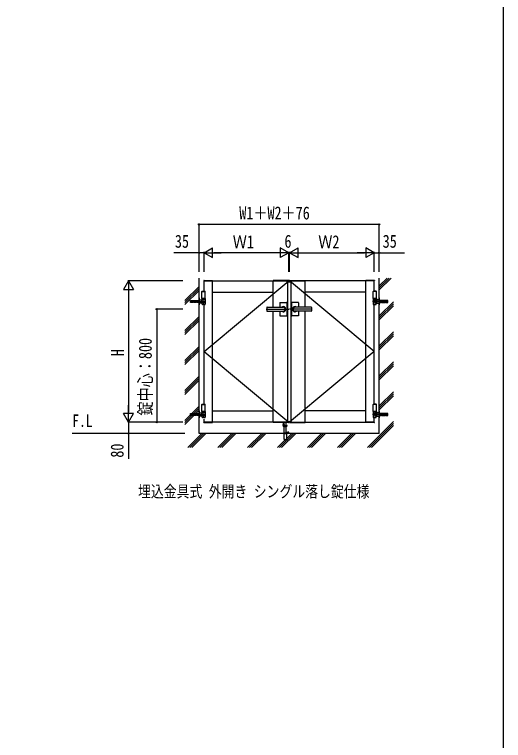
# Model space of a CAD drawing. Units: millimetres, scale not verified. Extents: x -1312 to 1312, y -2119 to 2123.
# Drawn here: x 620 to 1312, y -20 to 1008 of the extents above; entities that cross this region are included whole.
import ezdxf
from ezdxf.enums import TextEntityAlignment as Align

# ---------------------------------------------------------------- set-up
doc = ezdxf.new("R2010")
doc.units = ezdxf.units.MM
doc.header["$LTSCALE"] = 10
for name, color, linetype in [('0-1_USER1', 3, 'Continuous'), ('0-6_YKK_A1', 4, 'Continuous'), ('0-7_YKK_D', 6, 'Continuous'), ('0-8_YKK_ZWAK', 7, 'Continuous'), ('0-9_YSS_K', 3, 'Continuous')]:
    doc.layers.add(name, color=color, linetype=linetype)
doc.styles.add('ＭＳ ゴシック', font='')
doc.styles.get('ＭＳ ゴシック').set_extended_font_data('MS Gothic')

msp = doc.modelspace()

# ---------------------------------------------------------------- linework, layer by layer
at = {"layer": '0-6_YKK_A1'}
for p, q in [((888.23, 631.65), (888.2, 631.14)), ((888.2, 631.14), (900.4, 631.14)), ((888.3, 616.74), (888.3, 631.14)), ((888.3, 531.14), (1008.3, 631.14)), ((888.43, 631.84), (900.17, 631.84)), ((900.3, 431.14), (900.3, 631.14)), ((900.37, 631.65), (900.4, 631.14)), ((986.23, 631.65), (986.2, 631.14)), ((1008.4, 631.14), (986.2, 631.14)), ((986.3, 594.04), (986.3, 631.14)), ((1008.17, 631.84), (986.43, 631.84)), ((1006.12, 630.04), (1006.16, 630.85)), ((1006.12, 630.04), (1011.68, 630.04)), ((1011.44, 631.04), (1006.36, 631.04)), ((1006.5, 630.04), (1006.5, 432.24)), ((1008.37, 631.65), (1008.4, 631.14)), ((1009.43, 631.65), (1009.4, 631.14)), ((1009.4, 631.14), (1031.6, 631.14)), ((1129.5, 531.14), (1009.5, 631.14)), ((1009.63, 631.84), (1031.37, 631.84)), ((1011.3, 630.04), (1011.3, 432.24)), ((1011.68, 630.04), (1011.64, 630.85)), ((1031.5, 594.04), (1031.5, 631.14)), ((1031.57, 631.65), (1031.6, 631.14)), ((1117.43, 631.65), (1117.4, 631.14)), ((1129.6, 631.14), (1117.4, 631.14)), ((1117.5, 431.14), (1117.5, 631.14)), ((1129.37, 631.84), (1117.63, 631.84)), ((1129.5, 616.74), (1129.5, 631.14)), ((1129.57, 631.65), (1129.6, 631.14)), ((885.8, 616.74), (885.4, 616.34)), ((885.4, 606.14), (885.4, 616.34)), ((885.4, 616.34), (890, 616.34)), ((885.4, 616.14), (890, 616.14)), ((885.8, 616.74), (889.6, 616.74)), ((889.6, 616.74), (890, 616.34)), ((890, 606.14), (890, 616.34)), ((900.3, 615.14), (986.3, 615.14)), ((1117.5, 615.14), (1031.5, 615.14)), ((1128.2, 616.74), (1127.8, 616.34)), ((1132.4, 616.34), (1127.8, 616.34)), ((1127.8, 606.14), (1127.8, 616.34)), ((1132.4, 616.14), (1127.8, 616.14)), ((1132, 616.74), (1128.2, 616.74)), ((1132, 616.74), (1132.4, 616.34)), ((1132.4, 606.14), (1132.4, 616.34)), ((868.9, 602.14), (890.9, 602.14)), ((869.3, 602.65), (872.5, 602.65)), ((872.5, 601.63), (869.3, 601.63)), ((872.5, 600.79), (869.3, 600.79)), ((872.5, 600.79), (872.5, 603.49)), ((872.5, 603.34), (873.5, 603.34)), ((873.5, 600.94), (872.5, 600.94)), ((873.5, 600.79), (873.5, 603.49)), ((873.5, 603.49), (877.1, 603.49)), ((873.5, 602.65), (877.1, 602.65)), ((877.1, 601.63), (873.5, 601.63)), ((877.1, 600.79), (873.5, 600.79)), ((877.1, 600.79), (877.1, 603.49)), ((877.1, 603.34), (878.1, 603.34)), ((878.1, 600.94), (877.1, 600.94)), ((878.1, 603.49), (878.1, 600.79)), ((878.1, 603.49), (881.3, 603.49)), ((878.1, 602.65), (881.3, 602.65)), ((881.3, 601.63), (878.1, 601.63)), ((881.3, 600.79), (878.1, 600.79)), ((885.4, 606.14), (890, 606.14)), ((885.4, 606.14), (885.4, 605.54)), ((885.5, 598.14), (885.5, 605.54)), ((888.3, 456.74), (888.3, 597.54)), ((889.9, 605.54), (889.9, 598.14)), ((890, 606.14), (890, 605.54)), ((995.5, 600.34), (995.5, 594.04)), ((995.9, 600.74), (1005.1, 600.74)), ((1005.5, 600.34), (1005.5, 591.14)), ((1012.3, 600.34), (1012.3, 591.14)), ((1021.9, 600.74), (1012.7, 600.74)), ((1022.3, 600.34), (1022.3, 594.04)), ((1148.9, 602.14), (1126.9, 602.14)), ((1132.4, 606.14), (1127.8, 606.14)), ((1127.8, 606.14), (1127.8, 605.54)), ((1127.9, 605.54), (1127.9, 598.14)), ((1129.5, 456.74), (1129.5, 597.54)), ((1132.3, 598.14), (1132.3, 605.54)), ((1132.4, 606.14), (1132.4, 605.54)), ((1139.7, 603.49), (1136.5, 603.49)), ((1139.7, 602.65), (1136.5, 602.65)), ((1136.5, 601.63), (1139.7, 601.63)), ((1136.5, 600.79), (1139.7, 600.79)), ((1139.7, 603.49), (1139.7, 600.79)), ((1140.7, 603.34), (1139.7, 603.34)), ((1139.7, 600.94), (1140.7, 600.94)), ((1140.7, 600.79), (1140.7, 603.49)), ((1144.3, 603.49), (1140.7, 603.49)), ((1144.3, 602.65), (1140.7, 602.65)), ((1140.7, 601.63), (1144.3, 601.63)), ((1140.7, 600.79), (1144.3, 600.79)), ((1144.3, 600.79), (1144.3, 603.49)), ((1145.3, 603.34), (1144.3, 603.34)), ((1144.3, 600.94), (1145.3, 600.94)), ((1145.3, 600.79), (1145.3, 603.49)), ((1148.5, 602.65), (1145.3, 602.65)), ((1145.3, 601.63), (1148.5, 601.63)), ((1145.3, 600.79), (1148.5, 600.79)), ((976.25, 591.14), (1008.3, 591.14)), ((977.3, 593.64), (977.3, 588.64)), ((977.7, 594.04), (1000.5, 594.04)), ((977.7, 593.94), (1000.5, 593.94)), ((977.7, 588.34), (1000.5, 588.34)), ((977.7, 588.24), (1000.5, 588.24)), ((986.3, 431.14), (986.3, 588.24)), ((995.5, 588.24), (995.5, 581.94)), ((1005.5, 591.14), (1005.5, 581.94)), ((1041.55, 591.14), (1009.5, 591.14)), ((1012.3, 591.14), (1012.3, 581.94)), ((1040.1, 594.04), (1017.3, 594.04)), ((1040.1, 593.94), (1017.3, 593.94)), ((1040.1, 588.34), (1017.3, 588.34)), ((1040.1, 588.24), (1017.3, 588.24)), ((1022.3, 588.24), (1022.3, 581.94)), ((1031.5, 431.14), (1031.5, 588.24)), ((1040.5, 593.64), (1040.5, 588.64)), ((995.9, 581.54), (1005.1, 581.54)), ((1021.9, 581.54), (1012.7, 581.54)), ((888.3, 531.14), (1008.3, 431.14)), ((1129.5, 531.14), (1009.5, 431.14)), ((885.8, 456.74), (885.4, 456.34)), ((885.4, 446.14), (885.4, 456.34)), ((885.4, 456.34), (890, 456.34)), ((885.4, 456.14), (890, 456.14)), ((885.8, 456.74), (889.6, 456.74)), ((889.6, 456.74), (890, 456.34)), ((890, 446.14), (890, 456.34)), ((1128.2, 456.74), (1127.8, 456.34)), ((1132.4, 456.34), (1127.8, 456.34)), ((1127.8, 446.14), (1127.8, 456.34)), ((1132.4, 456.14), (1127.8, 456.14)), ((1132, 456.74), (1128.2, 456.74)), ((1132, 456.74), (1132.4, 456.34)), ((1132.4, 446.14), (1132.4, 456.34)), ((868.9, 442.14), (890.9, 442.14)), ((869.3, 442.65), (872.5, 442.65)), ((872.5, 440.79), (872.5, 443.49)), ((872.5, 443.34), (873.5, 443.34)), ((873.5, 440.79), (873.5, 443.49)), ((873.5, 443.49), (877.1, 443.49)), ((873.5, 442.65), (877.1, 442.65)), ((877.1, 440.79), (877.1, 443.49)), ((877.1, 443.34), (878.1, 443.34)), ((878.1, 443.49), (878.1, 440.79)), ((878.1, 443.49), (881.3, 443.49)), ((878.1, 442.65), (881.3, 442.65)), ((885.4, 446.14), (890, 446.14)), ((885.4, 446.14), (885.4, 445.54)), ((885.5, 438.14), (885.5, 445.54)), ((889.9, 445.54), (889.9, 438.14)), ((890, 446.14), (890, 445.54)), ((900.3, 447.14), (986.3, 447.14)), ((1117.5, 447.14), (1031.5, 447.14)), ((1148.9, 442.14), (1126.9, 442.14)), ((1132.4, 446.14), (1127.8, 446.14)), ((1127.8, 446.14), (1127.8, 445.54)), ((1127.9, 445.54), (1127.9, 438.14)), ((1132.3, 438.14), (1132.3, 445.54)), ((1132.4, 446.14), (1132.4, 445.54)), ((1139.7, 443.49), (1136.5, 443.49)), ((1139.7, 442.65), (1136.5, 442.65)), ((1139.7, 443.49), (1139.7, 440.79)), ((1140.7, 443.34), (1139.7, 443.34)), ((1140.7, 440.79), (1140.7, 443.49)), ((1144.3, 443.49), (1140.7, 443.49)), ((1144.3, 442.65), (1140.7, 442.65)), ((1144.3, 440.79), (1144.3, 443.49)), ((1145.3, 443.34), (1144.3, 443.34)), ((1145.3, 440.79), (1145.3, 443.49)), ((1148.5, 442.65), (1145.3, 442.65)), ((872.5, 441.63), (869.3, 441.63)), ((872.5, 440.79), (869.3, 440.79)), ((873.5, 440.94), (872.5, 440.94)), ((877.1, 441.63), (873.5, 441.63)), ((877.1, 440.79), (873.5, 440.79)), ((878.1, 440.94), (877.1, 440.94)), ((881.3, 441.63), (878.1, 441.63)), ((881.3, 440.79), (878.1, 440.79)), ((1006.12, 432.24), (1011.68, 432.24)), ((1006.12, 432.24), (1006.16, 431.43)), ((1011.68, 432.24), (1011.64, 431.43)), ((1136.5, 441.63), (1139.7, 441.63)), ((1136.5, 440.79), (1139.7, 440.79)), ((1139.7, 440.94), (1140.7, 440.94)), ((1140.7, 441.63), (1144.3, 441.63)), ((1140.7, 440.79), (1144.3, 440.79)), ((1144.3, 440.94), (1145.3, 440.94)), ((1145.3, 441.63), (1148.5, 441.63)), ((1145.3, 440.79), (1148.5, 440.79)), ((888.2, 431.14), (900.4, 431.14)), ((888.23, 430.63), (888.2, 431.14)), ((888.43, 430.44), (900.17, 430.44)), ((900.37, 430.63), (900.4, 431.14)), ((1008.4, 431.14), (986.2, 431.14)), ((986.23, 430.63), (986.2, 431.14)), ((1008.17, 430.44), (986.43, 430.44)), ((1000.3, 428.04), (1000.2, 428.01)), ((1000.3, 426.64), (1000.2, 426.67)), ((1000.3, 430.44), (1000.3, 425.74)), ((1000.8, 425.74), (1000.8, 430.44)), ((1000.8, 428.14), (1001.5, 428.14)), ((1000.8, 428.04), (1000.8, 428.14)), ((1004.77, 425.74), (1000.8, 425.74)), ((1000.8, 425.24), (1004.9, 425.24)), ((1001.6, 428.04), (1001.6, 426.34)), ((1002, 426.14), (1002, 430.44)), ((1002, 415.74), (1002, 425.04)), ((1004.6, 426.14), (1004.6, 430.44)), ((1004.6, 415.74), (1004.6, 425.04)), ((1004.67, 425.04), (1004.67, 425.24)), ((1005.86, 426.37), (1004.77, 425.74)), ((1004.85, 425.24), (1004.85, 425.79)), ((1004.9, 425.24), (1006.11, 425.94)), ((1006.11, 425.94), (1005.86, 426.37)), ((1011.44, 431.24), (1006.36, 431.24)), ((1008.37, 430.63), (1008.4, 431.14)), ((1009.4, 431.14), (1031.6, 431.14)), ((1009.43, 430.63), (1009.4, 431.14)), ((1009.63, 430.44), (1031.37, 430.44)), ((1031.57, 430.63), (1031.6, 431.14)), ((1129.6, 431.14), (1117.4, 431.14)), ((1117.43, 430.63), (1117.4, 431.14)), ((1129.37, 430.44), (1117.63, 430.44)), ((1129.57, 430.63), (1129.6, 431.14)), ((1000.7, 415.31), (1000.7, 415.14)), ((1000.7, 415.14), (1005.9, 415.14)), ((1001.5, 415.74), (1000.83, 415.49)), ((1001.45, 415.14), (1001.45, 407.73)), ((1005.1, 415.74), (1001.5, 415.74)), ((1001.7, 416.64), (1001.7, 415.84)), ((1002, 416.64), (1001.7, 416.64)), ((1002, 415.84), (1001.7, 415.84)), ((1001.84, 415.14), (1004.76, 415.14)), ((1007.2, 416.74), (1004.6, 416.74)), ((1007.2, 415.74), (1004.6, 415.74)), ((1005.1, 415.74), (1005.77, 415.49)), ((1005.15, 415.14), (1005.15, 407.73)), ((1005.9, 415.31), (1005.9, 415.14)), ((1007.2, 415.54), (1008.1, 415.54)), ((1008.1, 416.94), (1008.1, 415.54)), ((1008.2, 415.64), (1008.2, 416.84)), ((1001.45, 407.73), (1002.43, 406.04)), ((1004, 405.94), (1002.6, 405.94)), ((1005.15, 407.73), (1004.17, 406.04))]:
    msp.add_line(p, q, dxfattribs=at)
for points in [[(888.3, 631.14), (1008.3, 631.14), (1008.3, 631.04)], [(1129.5, 631.14), (1009.5, 631.14), (1009.5, 631.04)], [(869.3, 600.79), (869.3, 603.49), (872.5, 603.49)], [(890, 606.14), (888.3, 606.14), (885.4, 606.14)], [(885.4, 605.54), (888.3, 605.54), (890, 605.54)], [(889.3, 597.54), (888.3, 597.54), (886.1, 597.54)], [(1127.8, 606.14), (1129.5, 606.14), (1132.4, 606.14)], [(1132.4, 605.54), (1129.5, 605.54), (1127.8, 605.54)], [(1128.5, 597.54), (1129.5, 597.54), (1131.7, 597.54)], [(1148.5, 600.79), (1148.5, 603.49), (1145.3, 603.49)], [(869.3, 440.79), (869.3, 443.49), (872.5, 443.49)], [(890, 446.14), (888.3, 446.14), (885.4, 446.14)], [(885.4, 445.54), (888.3, 445.54), (890, 445.54)], [(1127.8, 446.14), (1129.5, 446.14), (1132.4, 446.14)], [(1132.4, 445.54), (1129.5, 445.54), (1127.8, 445.54)], [(1148.5, 440.79), (1148.5, 443.49), (1145.3, 443.49)], [(889.3, 437.54), (888.3, 437.54), (886.1, 437.54)], [(1008.3, 431.24), (1008.3, 431.14), (888.3, 431.14), (888.3, 435.74)], [(1009.5, 431.24), (1009.5, 431.14), (1129.5, 431.14), (1129.5, 437.54)], [(1128.5, 437.54), (1129.5, 437.54), (1131.7, 437.54)], [(999.88, 427.74), (1000.23, 427.57), (1000.35, 427.34)], [(999.88, 426.94), (1000.23, 427.11), (1000.35, 427.34)], [(1000.8, 428.04), (1000.8, 426.14), (1001.2, 425.74), (1004.7, 425.74), (1004.7, 426.04)], [(1001.6, 426.34), (1001.8, 426.14), (1004.6, 426.14)], [(1004.67, 425.04), (1001.75, 425.04), (1001.75, 425.24)], [(1008.1, 416.94), (1007.2, 416.94), (1007.2, 415.54)]]:
    msp.add_lwpolyline(points, dxfattribs=at)
for points in [[(881.5, 607.14), (881.3, 607.14), (881.3, 597.14), (881.5, 597.14)], [(1136.3, 607.14), (1136.5, 607.14), (1136.5, 597.14), (1136.3, 597.14)], [(884.9, 604.24), (884.9, 599.84), (881.5, 599.84), (881.5, 604.24)], [(1132.9, 604.24), (1132.9, 599.84), (1136.3, 599.84), (1136.3, 604.24)], [(881.5, 447.14), (881.3, 447.14), (881.3, 437.14), (881.5, 437.14)], [(884.9, 444.24), (884.9, 439.84), (881.5, 439.84), (881.5, 444.24)], [(1132.9, 444.24), (1132.9, 439.84), (1136.3, 439.84), (1136.3, 444.24)], [(1136.3, 447.14), (1136.5, 447.14), (1136.5, 437.14), (1136.3, 437.14)]]:
    msp.add_lwpolyline(points, close=True, dxfattribs=at)
for centre, radius in [((887.7, 604.04), 0.5), ((887.7, 600.04), 0.5), ((887.7, 604.04), 0.41), ((887.7, 600.04), 0.41), ((1130.1, 604.04), 0.5), ((1130.1, 600.04), 0.5), ((1130.1, 604.04), 0.41), ((1130.1, 600.04), 0.41), ((887.7, 444.04), 0.5), ((887.7, 444.04), 0.41), ((1130.1, 444.04), 0.5), ((1130.1, 444.04), 0.41), ((887.7, 440.04), 0.5), ((887.7, 440.04), 0.41), ((1130.1, 440.04), 0.5), ((1130.1, 440.04), 0.41)]:
    msp.add_circle(centre, radius, dxfattribs=at)
for centre, radius, start, end in [((888.43, 631.64), 0.2, 90, 177), ((900.17, 631.64), 0.2, 3, 90), ((986.43, 631.64), 0.2, 90, 177), ((1006.36, 630.84), 0.2, 90, 177), ((1008.17, 631.64), 0.2, 3, 90), ((1009.63, 631.64), 0.2, 90, 177), ((1011.44, 630.84), 0.2, 3, 90), ((1031.37, 631.64), 0.2, 3, 90), ((1117.63, 631.64), 0.2, 90, 177), ((1129.37, 631.64), 0.2, 3, 90), ((884.9, 604.54), 0.6, 270, 360), ((884.9, 599.74), 0.6, 360, 90), ((886.1, 598.14), 0.6, 180, 270), ((889.3, 598.14), 0.6, 270, 360), ((995.9, 600.34), 0.4, 90, 180), ((1005.1, 600.34), 0.4, 0, 90), ((1012.7, 600.34), 0.4, 90, 180), ((1021.9, 600.34), 0.4, 0, 90), ((1128.5, 598.14), 0.6, 180, 270), ((1131.7, 598.14), 0.6, 270, 0), ((1132.9, 604.54), 0.6, 180, 270), ((1132.9, 599.74), 0.6, 90, 180), ((977.7, 593.64), 0.4, 90, 180), ((977.7, 593.54), 0.4, 90, 180), ((977.7, 588.74), 0.4, 180, 270), ((977.7, 588.64), 0.4, 180, 270), ((1000.5, 591.14), 3.6, 359.99634, 126.33606), ((1000.5, 591.14), 3.6, 233.66394, 359.99634), ((1000.5, 591.14), 2.8, 270, 90), ((1017.3, 591.14), 3.6, 53.66394, 180.00366), ((1017.3, 591.14), 3.6, 180.00366, 306.33606), ((1017.3, 591.14), 2.8, 90, 270), ((1040.1, 593.64), 0.4, 0, 90), ((1040.1, 593.54), 0.4, 0, 90), ((1040.1, 588.74), 0.4, 270, 0), ((1040.1, 588.64), 0.4, 270, 0), ((995.9, 581.94), 0.4, 180, 270), ((1005.1, 581.94), 0.4, 270, 0), ((1012.7, 581.94), 0.4, 180, 270), ((1021.9, 581.94), 0.4, 270, 0), ((884.9, 444.54), 0.6, 270, 360), ((1132.9, 444.54), 0.6, 180, 270), ((884.9, 439.74), 0.6, 360, 90), ((886.1, 438.14), 0.6, 180, 270), ((889.3, 438.14), 0.6, 270, 360), ((1128.5, 438.14), 0.6, 180, 270), ((1131.7, 438.14), 0.6, 270, 0), ((1132.9, 439.74), 0.6, 90, 180), ((888.43, 430.64), 0.2, 183, 270), ((900.17, 430.64), 0.2, 270, 357), ((986.43, 430.64), 0.2, 183, 270), ((1000.62, 427.34), 0.84, 143.11591, 216.88409), ((1000.32, 427.57), 0.46, 105, 143.11591), ((1000.32, 427.11), 0.46, 216.88409, 255), ((1000.8, 425.74), 0.5, 180, 270), ((1001.5, 428.04), 0.1, 0, 90), ((1004.6, 426.04), 0.1, 0, 90), ((1006.36, 431.44), 0.2, 183, 270), ((1008.17, 430.64), 0.2, 270, 357), ((1009.63, 430.64), 0.2, 183, 270), ((1011.44, 431.44), 0.2, 270, 357), ((1031.37, 430.64), 0.2, 270, 357), ((1117.63, 430.64), 0.2, 183, 270), ((1129.37, 430.64), 0.2, 270, 357), ((1000.9, 415.31), 0.2, 110, 180), ((1005.7, 415.31), 0.2, 0, 70), ((1008.1, 416.84), 0.1, 0, 90), ((1008.1, 415.64), 0.1, 270, 0), ((1002.6, 406.14), 0.2, 210, 270), ((1004, 406.14), 0.2, 270, 330)]:
    msp.add_arc(centre, radius, start, end, dxfattribs=at)
at = {"layer": '0-7_YKK_D'}
for p, q in [((881.3, 644.14), (881.3, 712.14)), ((1136.5, 711.14), (881.3, 711.14)), ((1136.5, 644.14), (1136.5, 712.14)), ((881.3, 644.14), (881.3, 672.14)), ((888.3, 671.14), (900.42, 678.14)), ((888.3, 644.14), (888.3, 672.14)), ((888.3, 644.14), (888.3, 672.14)), ((888.3, 671.14), (900.42, 664.14)), ((888.3, 671.14), (912.55, 671.14)), ((900.42, 664.14), (900.42, 678.14)), ((994.3, 671.14), (902.3, 671.14)), ((1008.3, 671.14), (984.05, 671.14)), ((1008.3, 671.14), (996.18, 678.14)), ((996.18, 678.14), (996.18, 664.14)), ((1008.3, 671.14), (996.18, 664.14)), ((1008.3, 644.14), (1008.3, 672.14)), ((1008.3, 644.14), (1008.3, 672.14)), ((1008.3, 671.14), (1009.5, 671.14)), ((1009.5, 671.14), (1021.62, 678.14)), ((1009.5, 644.14), (1009.5, 672.14)), ((1009.5, 644.14), (1009.5, 672.14)), ((1009.5, 671.14), (1021.62, 664.14)), ((1009.5, 671.14), (1033.75, 671.14)), ((1021.62, 664.14), (1021.62, 678.14)), ((1023.5, 671.14), (1115.5, 671.14)), ((1129.5, 671.14), (1105.25, 671.14)), ((1129.5, 671.14), (1117.38, 678.14)), ((1117.38, 678.14), (1117.38, 664.14)), ((1129.5, 671.14), (1117.38, 664.14)), ((1129.5, 644.14), (1129.5, 672.14)), ((1129.5, 644.14), (1129.5, 672.14)), ((1136.5, 644.14), (1136.5, 672.14)), ((781.3, 631.14), (774.3, 619.01)), ((858.3, 631.14), (780.3, 631.14)), ((781.3, 631.14), (788.3, 619.01)), ((781.3, 631.14), (781.3, 606.89)), ((774.3, 619.01), (788.3, 619.01)), ((781.3, 617.14), (781.3, 445.14)), ((858.3, 591.14), (820.3, 591.14)), ((821.3, 591.14), (821.3, 431.14)), ((781.3, 431.14), (781.3, 455.39)), ((781.3, 431.14), (774.3, 443.26)), ((788.3, 443.26), (774.3, 443.26)), ((781.3, 431.14), (788.3, 443.26)), ((858.3, 431.14), (780.3, 431.14)), ((858.3, 431.14), (780.3, 431.14)), ((858.3, 431.14), (820.3, 431.14)), ((858.3, 415.14), (780.3, 415.14))]:
    msp.add_line(p, q, dxfattribs=at)
for points in [[(888.3, 671.14), (881.3, 671.14), (845.57, 671.14)], [(1129.5, 671.14), (1136.5, 671.14), (1172.23, 671.14)], [(781.3, 431.14), (781.3, 415.14), (781.3, 379.4)]]:
    msp.add_lwpolyline(points, dxfattribs=at)
for centre in [(881.3, 711.14), (1136.5, 711.14), (881.3, 671.14), (1136.5, 671.14), (821.3, 591.14), (821.3, 431.14), (781.3, 415.14)]:
    msp.add_circle(centre, 0.85, dxfattribs=at)
at = {"layer": '0-8_YKK_ZWAK'}
msp.add_lwpolyline([(-1312.5, -2118.7), (1312.5, -2118.7), (1312.5, 2036.3)], dxfattribs=at)
at = {"layer": '0-9_YSS_K'}
for p, q in [((881.3, 415.14), (881.3, 635.14)), ((1136.5, 415.14), (1136.5, 635.14)), ((1136.5, 624.01), (1147.63, 635.14)), ((1136.5, 621.18), (1150.46, 635.14)), ((1136.5, 618.35), (1153.29, 635.14)), ((861.3, 603.36), (881.3, 623.36)), ((861.3, 600.54), (881.3, 620.54)), ((861.3, 597.71), (881.3, 617.71)), ((1136.5, 581.58), (1156.5, 601.58)), ((1136.5, 578.75), (1156.5, 598.75)), ((1136.5, 575.92), (1156.5, 595.92)), ((861.3, 560.94), (881.3, 580.94)), ((861.3, 558.11), (881.3, 578.11)), ((861.3, 555.28), (881.3, 575.28)), ((1136.5, 539.15), (1156.5, 559.15)), ((1136.5, 536.32), (1156.5, 556.32)), ((1136.5, 533.5), (1156.5, 553.5)), ((861.3, 518.51), (881.3, 538.51)), ((861.3, 515.68), (881.3, 535.68)), ((861.3, 512.85), (881.3, 532.85)), ((1136.5, 496.73), (1156.5, 516.73)), ((1136.5, 493.9), (1156.5, 513.9)), ((1136.5, 491.07), (1156.5, 511.07)), ((861.3, 476.08), (881.3, 496.08)), ((861.3, 473.26), (881.3, 493.26)), ((861.3, 470.43), (881.3, 490.43)), ((1136.5, 454.3), (1156.5, 474.3)), ((1136.5, 451.47), (1156.5, 471.47)), ((1136.5, 448.64), (1156.5, 468.64)), ((861.3, 433.66), (881.3, 453.66)), ((861.3, 430.83), (881.3, 450.83)), ((861.3, 428), (881.3, 448)), ((1119.76, 395.14), (1156.5, 431.87)), ((1122.59, 395.14), (1156.5, 429.05)), ((1125.42, 395.14), (1156.5, 426.22)), ((861.3, 415.14), (701.3, 415.14)), ((865.21, 395.14), (885.21, 415.14)), ((868.03, 395.14), (888.03, 415.14)), ((870.86, 395.14), (890.86, 415.14)), ((1136.5, 415.14), (881.3, 415.14)), ((907.63, 395.14), (927.63, 415.14)), ((910.46, 395.14), (930.46, 415.14)), ((913.29, 395.14), (933.29, 415.14)), ((950.06, 395.14), (970.06, 415.14)), ((952.89, 395.14), (972.89, 415.14)), ((955.72, 395.14), (975.72, 415.14)), ((992.48, 395.14), (1012.48, 415.14)), ((995.31, 395.14), (1015.31, 415.14)), ((998.14, 395.14), (1018.14, 415.14)), ((1034.91, 395.14), (1054.91, 415.14)), ((1037.74, 395.14), (1057.74, 415.14)), ((1040.57, 395.14), (1060.57, 415.14)), ((1077.34, 395.14), (1097.34, 415.14)), ((1080.17, 395.14), (1100.17, 415.14)), ((1082.99, 395.14), (1102.99, 415.14))]:
    msp.add_line(p, q, dxfattribs=at)

# ---------------------------------------------------------------- texts
at = {"layer": '0-1_USER1', "style": 'ＭＳ ゴシック', "width": 0.8}
for s, height, p in [('F.L', 17.6, (701.66, 419.14)), ('埋込金具式 外開き シングル落し錠仕様', 16.69, (794.86, 319.69))]:
    msp.add_text(s, height=height, dxfattribs=at).set_placement(p, align=Align.BOTTOM_LEFT)
at = {"layer": '0-7_YKK_D', "style": 'ＭＳ ゴシック', "width": 0.8}
for s, p in [('W1＋W2＋76', (938.23, 712.74)), ('35', (847.07, 672.64)), ('Ｗ1', (928.97, 671.94)), ('6', (1002.23, 672.64)), ('Ｗ2', (1050.17, 671.94)), ('35', (1141.4, 672.64))]:
    msp.add_text(s, height=18.33, dxfattribs=at).set_placement(p, align=Align.BOTTOM_LEFT)
for s, p in [('錠中心：800', (819.7, 440.47)), ('H', (780.5, 524.47)), ('80', (779.8, 380.9))]:
    msp.add_text(s, height=18.33, rotation=90, dxfattribs=at).set_placement(p, align=Align.BOTTOM_LEFT)

doc.saveas('drawing.dxf')
